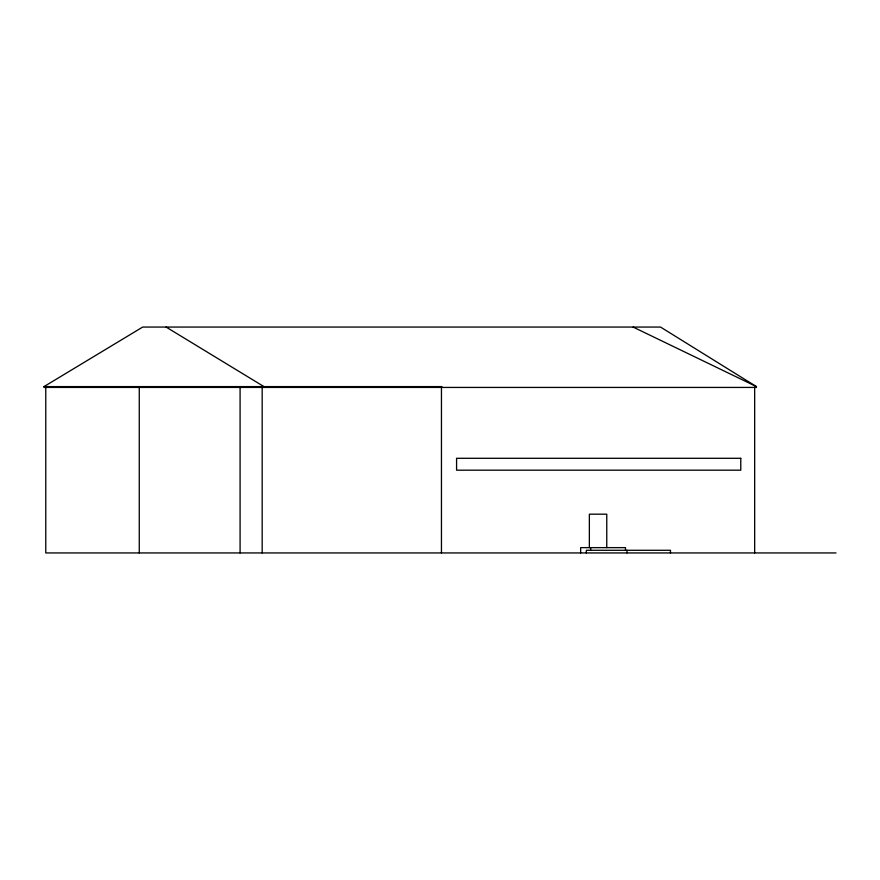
<?xml version="1.0" encoding="UTF-8"?>
<svg xmlns="http://www.w3.org/2000/svg" width="880" height="880" viewBox="0 0 880 880"><rect width="100%" height="100%" fill="white"/><g stroke="black" fill="none" stroke-linecap="round" stroke-linejoin="round"><path stroke-width="1.32" d="M44 386.606L142.681 327.063L660.539 327.063L756.437 386.606L756.437 387.431L44 387.431L44 386.606L441.837 386.606L441.837 387.431M836 552.937L45.771 552.937L45.771 387.431M633.116 327.063L756.437 386.606M166.122 327.063L263.945 386.606M754.666 387.431L754.666 552.937M670.472 552.937L670.472 550.286L586.333 550.286L586.333 552.937M626.967 550.286L626.967 552.937M625.493 550.286L625.493 547.635L580.657 547.635L580.657 552.937M606.76 547.635L606.76 514.184L589.358 514.184L589.358 547.635M590.678 547.635L590.678 550.286M441.452 387.431L441.452 552.937M262.174 387.431L262.174 552.937M241.362 386.606L241.362 387.431M240.086 387.431L240.086 552.937M139.26 387.431L139.26 552.937M137.775 386.606L137.775 387.431M740.773 458.293L456.577 458.293L456.577 470.184L740.773 470.184L740.773 458.293"/></g></svg>
